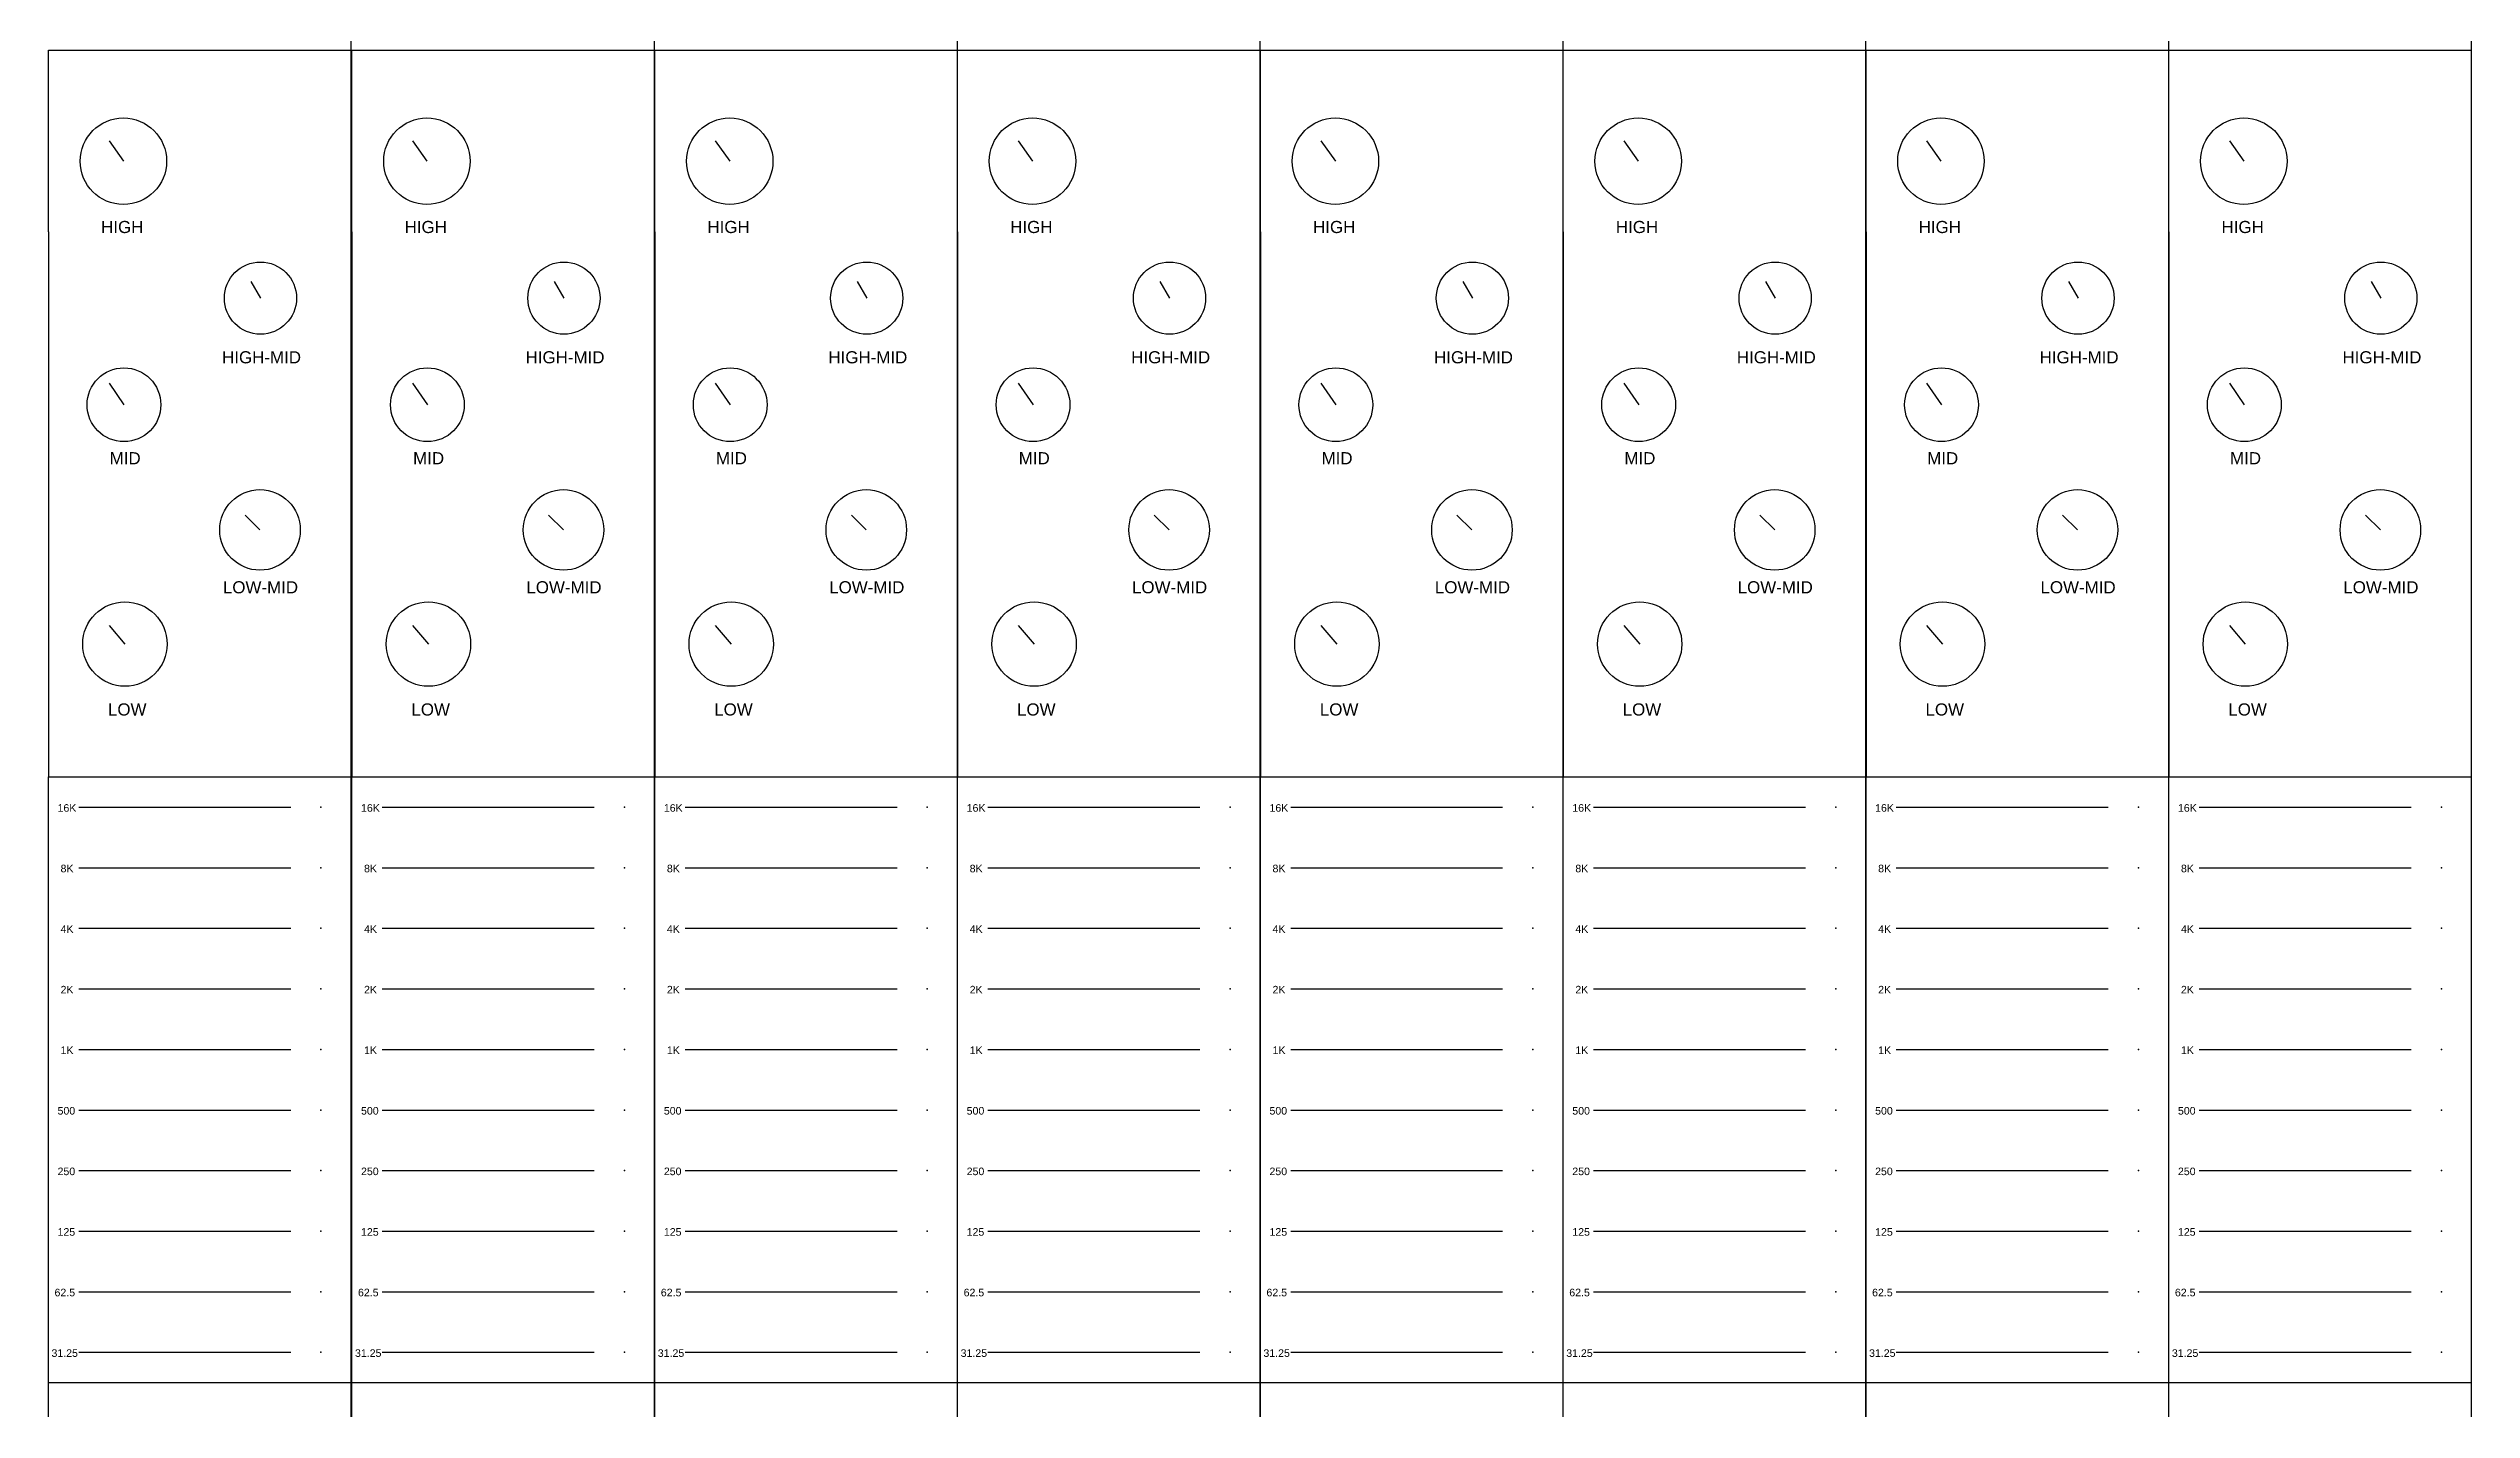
# Model space of a CAD drawing. Header units: inches. Extents: x -1200 to 6105, y -1104 to 2900.
# Drawn here: x -1200 to -400, y 290 to 739 of the extents above; entities that cross this region are included whole.
import ezdxf

# ---------------------------------------------------------------- set-up
doc = ezdxf.new("R2010")
doc.units = ezdxf.units.IN
doc.header["$MEASUREMENT"] = 0
doc.layers.get('0').update_dxf_attribs({"lineweight": 25, "true_color": 0xffffff})
doc.styles.add('textstyle188', font='')
doc.styles.add('textstyle189', font='')
doc.styles.add('textstyle190', font='')
doc.styles.add('textstyle191', font='')
doc.styles.add('textstyle192', font='')
doc.styles.add('textstyle193', font='')
doc.styles.add('textstyle194', font='')
doc.styles.add('textstyle195', font='')
doc.styles.add('textstyle204', font='')
doc.styles.add('textstyle205', font='')
doc.styles.add('textstyle206', font='')
doc.styles.add('textstyle207', font='')
doc.styles.add('textstyle208', font='')
doc.styles.add('textstyle209', font='')
doc.styles.add('textstyle210', font='')
doc.styles.add('textstyle211', font='')
doc.styles.add('textstyle636', font='')
doc.styles.add('textstyle637', font='')
doc.styles.add('textstyle638', font='')
doc.styles.add('textstyle639', font='')
doc.styles.add('textstyle640', font='')
doc.styles.add('textstyle641', font='')
doc.styles.add('textstyle642', font='')
doc.styles.add('textstyle643', font='')
doc.styles.add('textstyle652', font='')
doc.styles.add('textstyle653', font='')
doc.styles.add('textstyle654', font='')
doc.styles.add('textstyle655', font='')
doc.styles.add('textstyle656', font='')
doc.styles.add('textstyle657', font='')
doc.styles.add('textstyle658', font='')
doc.styles.add('textstyle659', font='')
doc.styles.add('textstyle668', font='')
doc.styles.add('textstyle669', font='')
doc.styles.add('textstyle670', font='')
doc.styles.add('textstyle671', font='')
doc.styles.add('textstyle672', font='')
doc.styles.add('textstyle673', font='')
doc.styles.add('textstyle674', font='')
doc.styles.add('textstyle675', font='')
doc.styles.add('textstyle684', font='')
doc.styles.add('textstyle685', font='')
doc.styles.add('textstyle686', font='')
doc.styles.add('textstyle687', font='')
doc.styles.add('textstyle688', font='')
doc.styles.add('textstyle689', font='')
doc.styles.add('textstyle690', font='')
doc.styles.add('textstyle691', font='')
doc.styles.add('textstyle700', font='')
doc.styles.add('textstyle701', font='')
doc.styles.add('textstyle702', font='')
doc.styles.add('textstyle703', font='')
doc.styles.add('textstyle704', font='')
doc.styles.add('textstyle705', font='')
doc.styles.add('textstyle706', font='')
doc.styles.add('textstyle707', font='')
doc.styles.add('textstyle780', font='')
doc.styles.add('textstyle781', font='')
doc.styles.add('textstyle782', font='')
doc.styles.add('textstyle783', font='')
doc.styles.add('textstyle784', font='')
doc.styles.add('textstyle785', font='')
doc.styles.add('textstyle786', font='')
doc.styles.add('textstyle787', font='')
doc.styles.add('textstyle796', font='')
doc.styles.add('textstyle797', font='')
doc.styles.add('textstyle798', font='')
doc.styles.add('textstyle799', font='')
doc.styles.add('textstyle800', font='')
doc.styles.add('textstyle801', font='')
doc.styles.add('textstyle802', font='')
doc.styles.add('textstyle803', font='')
doc.styles.add('textstyle812', font='')
doc.styles.add('textstyle813', font='')
doc.styles.add('textstyle814', font='')
doc.styles.add('textstyle815', font='')
doc.styles.add('textstyle816', font='')
doc.styles.add('textstyle817', font='')
doc.styles.add('textstyle818', font='')
doc.styles.add('textstyle819', font='')
doc.styles.add('textstyle828', font='')
doc.styles.add('textstyle829', font='')
doc.styles.add('textstyle830', font='')
doc.styles.add('textstyle831', font='')
doc.styles.add('textstyle832', font='')
doc.styles.add('textstyle833', font='')
doc.styles.add('textstyle834', font='')
doc.styles.add('textstyle835', font='')
doc.styles.add('textstyle844', font='')
doc.styles.add('textstyle845', font='')
doc.styles.add('textstyle846', font='')
doc.styles.add('textstyle847', font='')
doc.styles.add('textstyle848', font='')
doc.styles.add('textstyle849', font='')
doc.styles.add('textstyle850', font='')
doc.styles.add('textstyle851', font='')
doc.styles.add('textstyle860', font='')
doc.styles.add('textstyle861', font='')
doc.styles.add('textstyle862', font='')
doc.styles.add('textstyle863', font='')
doc.styles.add('textstyle864', font='')
doc.styles.add('textstyle865', font='')
doc.styles.add('textstyle866', font='')
doc.styles.add('textstyle867', font='')
doc.styles.add('textstyle876', font='')
doc.styles.add('textstyle877', font='')
doc.styles.add('textstyle878', font='')
doc.styles.add('textstyle879', font='')
doc.styles.add('textstyle880', font='')
doc.styles.add('textstyle881', font='')
doc.styles.add('textstyle882', font='')
doc.styles.add('textstyle883', font='')
doc.styles.add('textstyle892', font='')
doc.styles.add('textstyle893', font='')
doc.styles.add('textstyle894', font='')
doc.styles.add('textstyle895', font='')
doc.styles.add('textstyle896', font='')
doc.styles.add('textstyle897', font='')
doc.styles.add('textstyle898', font='')
doc.styles.add('textstyle899', font='')
doc.styles.get('textstyle188').set_extended_font_data('Liberation Sans')
doc.styles.get('textstyle189').set_extended_font_data('Liberation Sans')
doc.styles.get('textstyle190').set_extended_font_data('Liberation Sans')
doc.styles.get('textstyle191').set_extended_font_data('Liberation Sans')
doc.styles.get('textstyle192').set_extended_font_data('Liberation Sans')
doc.styles.get('textstyle193').set_extended_font_data('Liberation Sans')
doc.styles.get('textstyle194').set_extended_font_data('Liberation Sans')
doc.styles.get('textstyle195').set_extended_font_data('Liberation Sans')
doc.styles.get('textstyle204').set_extended_font_data('Liberation Sans')
doc.styles.get('textstyle205').set_extended_font_data('Liberation Sans')
doc.styles.get('textstyle206').set_extended_font_data('Liberation Sans')
doc.styles.get('textstyle207').set_extended_font_data('Liberation Sans')
doc.styles.get('textstyle208').set_extended_font_data('Liberation Sans')
doc.styles.get('textstyle209').set_extended_font_data('Liberation Sans')
doc.styles.get('textstyle210').set_extended_font_data('Liberation Sans')
doc.styles.get('textstyle211').set_extended_font_data('Liberation Sans')
doc.styles.get('textstyle636').set_extended_font_data('Liberation Sans')
doc.styles.get('textstyle637').set_extended_font_data('Liberation Sans')
doc.styles.get('textstyle638').set_extended_font_data('Liberation Sans')
doc.styles.get('textstyle639').set_extended_font_data('Liberation Sans')
doc.styles.get('textstyle640').set_extended_font_data('Liberation Sans')
doc.styles.get('textstyle641').set_extended_font_data('Liberation Sans')
doc.styles.get('textstyle642').set_extended_font_data('Liberation Sans')
doc.styles.get('textstyle643').set_extended_font_data('Liberation Sans')
doc.styles.get('textstyle652').set_extended_font_data('Liberation Sans')
doc.styles.get('textstyle653').set_extended_font_data('Liberation Sans')
doc.styles.get('textstyle654').set_extended_font_data('Liberation Sans')
doc.styles.get('textstyle655').set_extended_font_data('Liberation Sans')
doc.styles.get('textstyle656').set_extended_font_data('Liberation Sans')
doc.styles.get('textstyle657').set_extended_font_data('Liberation Sans')
doc.styles.get('textstyle658').set_extended_font_data('Liberation Sans')
doc.styles.get('textstyle659').set_extended_font_data('Liberation Sans')
doc.styles.get('textstyle668').set_extended_font_data('Liberation Sans')
doc.styles.get('textstyle669').set_extended_font_data('Liberation Sans')
doc.styles.get('textstyle670').set_extended_font_data('Liberation Sans')
doc.styles.get('textstyle671').set_extended_font_data('Liberation Sans')
doc.styles.get('textstyle672').set_extended_font_data('Liberation Sans')
doc.styles.get('textstyle673').set_extended_font_data('Liberation Sans')
doc.styles.get('textstyle674').set_extended_font_data('Liberation Sans')
doc.styles.get('textstyle675').set_extended_font_data('Liberation Sans')
doc.styles.get('textstyle684').set_extended_font_data('Liberation Sans')
doc.styles.get('textstyle685').set_extended_font_data('Liberation Sans')
doc.styles.get('textstyle686').set_extended_font_data('Liberation Sans')
doc.styles.get('textstyle687').set_extended_font_data('Liberation Sans')
doc.styles.get('textstyle688').set_extended_font_data('Liberation Sans')
doc.styles.get('textstyle689').set_extended_font_data('Liberation Sans')
doc.styles.get('textstyle690').set_extended_font_data('Liberation Sans')
doc.styles.get('textstyle691').set_extended_font_data('Liberation Sans')
doc.styles.get('textstyle700').set_extended_font_data('Liberation Sans')
doc.styles.get('textstyle701').set_extended_font_data('Liberation Sans')
doc.styles.get('textstyle702').set_extended_font_data('Liberation Sans')
doc.styles.get('textstyle703').set_extended_font_data('Liberation Sans')
doc.styles.get('textstyle704').set_extended_font_data('Liberation Sans')
doc.styles.get('textstyle705').set_extended_font_data('Liberation Sans')
doc.styles.get('textstyle706').set_extended_font_data('Liberation Sans')
doc.styles.get('textstyle707').set_extended_font_data('Liberation Sans')
doc.styles.get('textstyle780').set_extended_font_data('Liberation Sans')
doc.styles.get('textstyle781').set_extended_font_data('Liberation Sans')
doc.styles.get('textstyle782').set_extended_font_data('Liberation Sans')
doc.styles.get('textstyle783').set_extended_font_data('Liberation Sans')
doc.styles.get('textstyle784').set_extended_font_data('Liberation Sans')
doc.styles.get('textstyle785').set_extended_font_data('Liberation Sans')
doc.styles.get('textstyle786').set_extended_font_data('Liberation Sans')
doc.styles.get('textstyle787').set_extended_font_data('Liberation Sans')
doc.styles.get('textstyle796').set_extended_font_data('Liberation Sans')
doc.styles.get('textstyle797').set_extended_font_data('Liberation Sans')
doc.styles.get('textstyle798').set_extended_font_data('Liberation Sans')
doc.styles.get('textstyle799').set_extended_font_data('Liberation Sans')
doc.styles.get('textstyle800').set_extended_font_data('Liberation Sans')
doc.styles.get('textstyle801').set_extended_font_data('Liberation Sans')
doc.styles.get('textstyle802').set_extended_font_data('Liberation Sans')
doc.styles.get('textstyle803').set_extended_font_data('Liberation Sans')
doc.styles.get('textstyle812').set_extended_font_data('Liberation Sans')
doc.styles.get('textstyle813').set_extended_font_data('Liberation Sans')
doc.styles.get('textstyle814').set_extended_font_data('Liberation Sans')
doc.styles.get('textstyle815').set_extended_font_data('Liberation Sans')
doc.styles.get('textstyle816').set_extended_font_data('Liberation Sans')
doc.styles.get('textstyle817').set_extended_font_data('Liberation Sans')
doc.styles.get('textstyle818').set_extended_font_data('Liberation Sans')
doc.styles.get('textstyle819').set_extended_font_data('Liberation Sans')
doc.styles.get('textstyle828').set_extended_font_data('Liberation Sans')
doc.styles.get('textstyle829').set_extended_font_data('Liberation Sans')
doc.styles.get('textstyle830').set_extended_font_data('Liberation Sans')
doc.styles.get('textstyle831').set_extended_font_data('Liberation Sans')
doc.styles.get('textstyle832').set_extended_font_data('Liberation Sans')
doc.styles.get('textstyle833').set_extended_font_data('Liberation Sans')
doc.styles.get('textstyle834').set_extended_font_data('Liberation Sans')
doc.styles.get('textstyle835').set_extended_font_data('Liberation Sans')
doc.styles.get('textstyle844').set_extended_font_data('Liberation Sans')
doc.styles.get('textstyle845').set_extended_font_data('Liberation Sans')
doc.styles.get('textstyle846').set_extended_font_data('Liberation Sans')
doc.styles.get('textstyle847').set_extended_font_data('Liberation Sans')
doc.styles.get('textstyle848').set_extended_font_data('Liberation Sans')
doc.styles.get('textstyle849').set_extended_font_data('Liberation Sans')
doc.styles.get('textstyle850').set_extended_font_data('Liberation Sans')
doc.styles.get('textstyle851').set_extended_font_data('Liberation Sans')
doc.styles.get('textstyle860').set_extended_font_data('Liberation Sans')
doc.styles.get('textstyle861').set_extended_font_data('Liberation Sans')
doc.styles.get('textstyle862').set_extended_font_data('Liberation Sans')
doc.styles.get('textstyle863').set_extended_font_data('Liberation Sans')
doc.styles.get('textstyle864').set_extended_font_data('Liberation Sans')
doc.styles.get('textstyle865').set_extended_font_data('Liberation Sans')
doc.styles.get('textstyle866').set_extended_font_data('Liberation Sans')
doc.styles.get('textstyle867').set_extended_font_data('Liberation Sans')
doc.styles.get('textstyle876').set_extended_font_data('Liberation Sans')
doc.styles.get('textstyle877').set_extended_font_data('Liberation Sans')
doc.styles.get('textstyle878').set_extended_font_data('Liberation Sans')
doc.styles.get('textstyle879').set_extended_font_data('Liberation Sans')
doc.styles.get('textstyle880').set_extended_font_data('Liberation Sans')
doc.styles.get('textstyle881').set_extended_font_data('Liberation Sans')
doc.styles.get('textstyle882').set_extended_font_data('Liberation Sans')
doc.styles.get('textstyle883').set_extended_font_data('Liberation Sans')
doc.styles.get('textstyle892').set_extended_font_data('Liberation Sans')
doc.styles.get('textstyle893').set_extended_font_data('Liberation Sans')
doc.styles.get('textstyle894').set_extended_font_data('Liberation Sans')
doc.styles.get('textstyle895').set_extended_font_data('Liberation Sans')
doc.styles.get('textstyle896').set_extended_font_data('Liberation Sans')
doc.styles.get('textstyle897').set_extended_font_data('Liberation Sans')
doc.styles.get('textstyle898').set_extended_font_data('Liberation Sans')
doc.styles.get('textstyle899').set_extended_font_data('Liberation Sans')

# ---------------------------------------------------------------- blocks, each defined once
blk = doc.blocks.new('Channelstripmodel')
for p, q in [((100, -1400), (100, 1200)), ((200.22, -1400), (200.22, 1200)), ((300.22, -1400), (300.22, 1200)), ((400.22, -1400), (400.22, 1200)), ((500.22, -1400), (500.22, 1200)), ((600.22, -1400), (600.22, 1200)), ((700.22, -1400), (700.22, 1200)), ((800.22, -1400), (800.22, 1200)), ((0.04, 438.97), (50.04, 438.97)), ((0.04, 378.97), (0.04, 438.97)), ((50.04, 438.97), (100, 438.97)), ((100.26, 438.97), (150.26, 438.97)), ((100.26, 378.97), (100.26, 438.97)), ((150.26, 438.97), (200.22, 438.97)), ((200.26, 438.97), (250.26, 438.97)), ((200.26, 378.97), (200.26, 438.97)), ((250.26, 438.97), (300.22, 438.97)), ((300.26, 438.97), (350.26, 438.97)), ((300.26, 378.97), (300.26, 438.97)), ((350.26, 438.97), (400.22, 438.97)), ((400.26, 438.97), (450.26, 438.97)), ((400.26, 378.97), (400.26, 438.97)), ((450.26, 438.97), (500.22, 438.97)), ((500.26, 438.97), (550.26, 438.97)), ((500.26, 378.97), (500.26, 438.97)), ((550.26, 438.97), (600.22, 438.97)), ((600.26, 438.97), (650.26, 438.97)), ((600.26, 378.97), (600.26, 438.97)), ((650.26, 438.97), (700.22, 438.97)), ((700.26, 438.97), (750.26, 438.97)), ((700.26, 378.97), (700.26, 438.97)), ((750.26, 438.97), (800.22, 438.97)), ((20.04, 408.97), (24.79, 402.26)), ((120.26, 408.97), (125.01, 402.26)), ((220.26, 408.97), (225.01, 402.26)), ((320.26, 408.97), (325.01, 402.26)), ((420.26, 408.97), (425.01, 402.26)), ((520.26, 408.97), (525.01, 402.26)), ((620.26, 408.97), (625.01, 402.26)), ((720.26, 408.97), (725.01, 402.26)), ((0.04, 378.97), (0.04, 198.97)), ((100.26, 378.97), (100.26, 198.97)), ((200.26, 378.97), (200.26, 198.97)), ((300.26, 378.97), (300.26, 198.97)), ((400.26, 378.97), (400.26, 198.97)), ((500.26, 378.97), (500.26, 198.97)), ((600.26, 378.97), (600.26, 198.97)), ((700.26, 378.97), (700.26, 198.97)), ((66.87, 362.59), (70.04, 357.05)), ((167.08, 362.59), (170.26, 357.05)), ((267.08, 362.59), (270.26, 357.05)), ((367.08, 362.59), (370.26, 357.05)), ((467.08, 362.59), (470.26, 357.05)), ((567.08, 362.59), (570.26, 357.05)), ((667.08, 362.59), (670.26, 357.05)), ((767.08, 362.59), (770.26, 357.05)), ((20.04, 328.97), (24.97, 321.84)), ((120.26, 328.97), (125.18, 321.84)), ((220.26, 328.97), (225.18, 321.84)), ((320.26, 328.97), (325.18, 321.84)), ((420.26, 328.97), (425.18, 321.84)), ((520.26, 328.97), (525.18, 321.84)), ((620.26, 328.97), (625.18, 321.84)), ((720.26, 328.97), (725.18, 321.84)), ((64.96, 285.43), (69.89, 280.52)), ((165.18, 285.43), (170.11, 280.52)), ((265.18, 285.43), (270.11, 280.52)), ((365.18, 285.43), (370.11, 280.52)), ((465.18, 285.43), (470.11, 280.52)), ((565.18, 285.43), (570.11, 280.52)), ((665.18, 285.43), (670.11, 280.52)), ((765.18, 285.43), (770.11, 280.52)), ((20.04, 248.97), (25.29, 242.83)), ((120.26, 248.97), (125.51, 242.83)), ((220.26, 248.97), (225.51, 242.83)), ((320.26, 248.97), (325.51, 242.83)), ((420.26, 248.97), (425.51, 242.83)), ((520.26, 248.97), (525.51, 242.83)), ((620.26, 248.97), (625.51, 242.83)), ((720.26, 248.97), (725.51, 242.83)), ((0.04, -1.03), (0.04, 198.97)), ((0.04, 198.97), (50.04, 198.97)), ((50.04, 198.97), (100, 198.97)), ((100.26, -1.03), (100.26, 198.97)), ((100.26, 198.97), (150.26, 198.97)), ((150.26, 198.97), (200.22, 198.97)), ((200.26, -1.03), (200.26, 198.97)), ((200.26, 198.97), (250.26, 198.97)), ((250.26, 198.97), (300.22, 198.97)), ((300.26, -1.03), (300.26, 198.97)), ((300.26, 198.97), (350.26, 198.97)), ((350.26, 198.97), (400.22, 198.97)), ((400.26, -1.03), (400.26, 198.97)), ((400.26, 198.97), (450.26, 198.97)), ((450.26, 198.97), (500.22, 198.97)), ((500.26, -1.03), (500.26, 198.97)), ((500.26, 198.97), (550.26, 198.97)), ((550.26, 198.97), (600.22, 198.97)), ((600.26, -1.03), (600.26, 198.97)), ((600.26, 198.97), (650.26, 198.97)), ((650.26, 198.97), (700.22, 198.97)), ((700.26, -1.03), (700.26, 198.97)), ((700.26, 198.97), (750.26, 198.97)), ((750.26, 198.97), (800.22, 198.97)), ((10.04, 188.97), (40.04, 188.97)), ((40.04, 188.97), (80.04, 188.97)), ((110.26, 188.97), (140.26, 188.97)), ((140.26, 188.97), (180.26, 188.97)), ((210.26, 188.97), (240.26, 188.97)), ((240.26, 188.97), (280.26, 188.97)), ((310.26, 188.97), (340.26, 188.97)), ((340.26, 188.97), (380.26, 188.97)), ((410.26, 188.97), (440.26, 188.97)), ((440.26, 188.97), (480.26, 188.97)), ((510.26, 188.97), (540.26, 188.97)), ((540.26, 188.97), (580.26, 188.97)), ((610.26, 188.97), (640.26, 188.97)), ((640.26, 188.97), (680.26, 188.97)), ((710.26, 188.97), (740.26, 188.97)), ((740.26, 188.97), (780.26, 188.97)), ((10.04, 168.97), (40.04, 168.97)), ((40.04, 168.97), (80.04, 168.97)), ((110.26, 168.97), (140.26, 168.97)), ((140.26, 168.97), (180.26, 168.97)), ((210.26, 168.97), (240.26, 168.97)), ((240.26, 168.97), (280.26, 168.97)), ((310.26, 168.97), (340.26, 168.97)), ((340.26, 168.97), (380.26, 168.97)), ((410.26, 168.97), (440.26, 168.97)), ((440.26, 168.97), (480.26, 168.97)), ((510.26, 168.97), (540.26, 168.97)), ((540.26, 168.97), (580.26, 168.97)), ((610.26, 168.97), (640.26, 168.97)), ((640.26, 168.97), (680.26, 168.97)), ((710.26, 168.97), (740.26, 168.97)), ((740.26, 168.97), (780.26, 168.97)), ((10.04, 148.97), (40.04, 148.97)), ((40.04, 148.97), (80.04, 148.97)), ((110.26, 148.97), (140.26, 148.97)), ((140.26, 148.97), (180.26, 148.97)), ((210.26, 148.97), (240.26, 148.97)), ((240.26, 148.97), (280.26, 148.97)), ((310.26, 148.97), (340.26, 148.97)), ((340.26, 148.97), (380.26, 148.97)), ((410.26, 148.97), (440.26, 148.97)), ((440.26, 148.97), (480.26, 148.97)), ((510.26, 148.97), (540.26, 148.97)), ((540.26, 148.97), (580.26, 148.97)), ((610.26, 148.97), (640.26, 148.97)), ((640.26, 148.97), (680.26, 148.97)), ((710.26, 148.97), (740.26, 148.97)), ((740.26, 148.97), (780.26, 148.97)), ((10.04, 128.97), (40.04, 128.97)), ((40.04, 128.97), (80.04, 128.97)), ((110.26, 128.97), (140.26, 128.97)), ((140.26, 128.97), (180.26, 128.97)), ((210.26, 128.97), (240.26, 128.97)), ((240.26, 128.97), (280.26, 128.97)), ((310.26, 128.97), (340.26, 128.97)), ((340.26, 128.97), (380.26, 128.97)), ((410.26, 128.97), (440.26, 128.97)), ((440.26, 128.97), (480.26, 128.97)), ((510.26, 128.97), (540.26, 128.97)), ((540.26, 128.97), (580.26, 128.97)), ((610.26, 128.97), (640.26, 128.97)), ((640.26, 128.97), (680.26, 128.97)), ((710.26, 128.97), (740.26, 128.97)), ((740.26, 128.97), (780.26, 128.97)), ((10.04, 108.97), (40.04, 108.97)), ((40.04, 108.97), (80.04, 108.97)), ((110.26, 108.97), (140.26, 108.97)), ((140.26, 108.97), (180.26, 108.97)), ((210.26, 108.97), (240.26, 108.97)), ((240.26, 108.97), (280.26, 108.97)), ((310.26, 108.97), (340.26, 108.97)), ((340.26, 108.97), (380.26, 108.97)), ((410.26, 108.97), (440.26, 108.97)), ((440.26, 108.97), (480.26, 108.97)), ((510.26, 108.97), (540.26, 108.97)), ((540.26, 108.97), (580.26, 108.97)), ((610.26, 108.97), (640.26, 108.97)), ((640.26, 108.97), (680.26, 108.97)), ((710.26, 108.97), (740.26, 108.97)), ((740.26, 108.97), (780.26, 108.97)), ((10.04, 88.97), (40.04, 88.97)), ((40.04, 88.97), (80.04, 88.97)), ((110.26, 88.97), (140.26, 88.97)), ((140.26, 88.97), (180.26, 88.97)), ((210.26, 88.97), (240.26, 88.97)), ((240.26, 88.97), (280.26, 88.97)), ((310.26, 88.97), (340.26, 88.97)), ((340.26, 88.97), (380.26, 88.97)), ((410.26, 88.97), (440.26, 88.97)), ((440.26, 88.97), (480.26, 88.97)), ((510.26, 88.97), (540.26, 88.97)), ((540.26, 88.97), (580.26, 88.97)), ((610.26, 88.97), (640.26, 88.97)), ((640.26, 88.97), (680.26, 88.97)), ((710.26, 88.97), (740.26, 88.97)), ((740.26, 88.97), (780.26, 88.97)), ((10.04, 68.97), (40.04, 68.97)), ((40.04, 68.97), (80.04, 68.97)), ((110.26, 68.97), (140.26, 68.97)), ((140.26, 68.97), (180.26, 68.97)), ((210.26, 68.97), (240.26, 68.97)), ((240.26, 68.97), (280.26, 68.97)), ((310.26, 68.97), (340.26, 68.97)), ((340.26, 68.97), (380.26, 68.97)), ((410.26, 68.97), (440.26, 68.97)), ((440.26, 68.97), (480.26, 68.97)), ((510.26, 68.97), (540.26, 68.97)), ((540.26, 68.97), (580.26, 68.97)), ((610.26, 68.97), (640.26, 68.97)), ((640.26, 68.97), (680.26, 68.97)), ((710.26, 68.97), (740.26, 68.97)), ((740.26, 68.97), (780.26, 68.97)), ((10.04, 48.97), (40.04, 48.97)), ((40.04, 48.97), (80.04, 48.97)), ((110.26, 48.97), (140.26, 48.97)), ((140.26, 48.97), (180.26, 48.97)), ((210.26, 48.97), (240.26, 48.97)), ((240.26, 48.97), (280.26, 48.97)), ((310.26, 48.97), (340.26, 48.97)), ((340.26, 48.97), (380.26, 48.97)), ((410.26, 48.97), (440.26, 48.97)), ((440.26, 48.97), (480.26, 48.97)), ((510.26, 48.97), (540.26, 48.97)), ((540.26, 48.97), (580.26, 48.97)), ((610.26, 48.97), (640.26, 48.97)), ((640.26, 48.97), (680.26, 48.97)), ((710.26, 48.97), (740.26, 48.97)), ((740.26, 48.97), (780.26, 48.97)), ((10.04, 28.97), (40.04, 28.97)), ((40.04, 28.97), (80.04, 28.97)), ((110.26, 28.97), (140.26, 28.97)), ((140.26, 28.97), (180.26, 28.97)), ((210.26, 28.97), (240.26, 28.97)), ((240.26, 28.97), (280.26, 28.97)), ((310.26, 28.97), (340.26, 28.97)), ((340.26, 28.97), (380.26, 28.97)), ((410.26, 28.97), (440.26, 28.97)), ((440.26, 28.97), (480.26, 28.97)), ((510.26, 28.97), (540.26, 28.97)), ((540.26, 28.97), (580.26, 28.97)), ((610.26, 28.97), (640.26, 28.97)), ((640.26, 28.97), (680.26, 28.97)), ((710.26, 28.97), (740.26, 28.97)), ((740.26, 28.97), (780.26, 28.97)), ((10.04, 8.97), (40.04, 8.97)), ((40.04, 8.97), (80.04, 8.97)), ((110.26, 8.97), (140.26, 8.97)), ((140.26, 8.97), (180.26, 8.97)), ((210.26, 8.97), (240.26, 8.97)), ((240.26, 8.97), (280.26, 8.97)), ((310.26, 8.97), (340.26, 8.97)), ((340.26, 8.97), (380.26, 8.97)), ((410.26, 8.97), (440.26, 8.97)), ((440.26, 8.97), (480.26, 8.97)), ((510.26, 8.97), (540.26, 8.97)), ((540.26, 8.97), (580.26, 8.97)), ((610.26, 8.97), (640.26, 8.97)), ((640.26, 8.97), (680.26, 8.97)), ((710.26, 8.97), (740.26, 8.97)), ((740.26, 8.97), (780.26, 8.97)), ((0.04, -81.03), (0.04, -1.03)), ((0.04, -1.03), (50.04, -1.03)), ((0.04, -1.03), (50.04, -1.03)), ((50.04, -1.03), (50.04, -1.03)), ((50.04, -1.03), (100, -1.03)), ((100.26, -81.03), (100.26, -1.03)), ((100.26, -1.03), (150.26, -1.03)), ((100.26, -1.03), (150.26, -1.03)), ((150.26, -1.03), (150.26, -1.03)), ((150.26, -1.03), (200.22, -1.03)), ((200.26, -81.03), (200.26, -1.03)), ((200.26, -1.03), (250.26, -1.03)), ((200.26, -1.03), (250.26, -1.03)), ((250.26, -1.03), (250.26, -1.03)), ((250.26, -1.03), (300.22, -1.03)), ((300.26, -81.03), (300.26, -1.03)), ((300.26, -1.03), (350.26, -1.03)), ((300.26, -1.03), (350.26, -1.03)), ((350.26, -1.03), (350.26, -1.03)), ((350.26, -1.03), (400.22, -1.03)), ((400.26, -81.03), (400.26, -1.03)), ((400.26, -1.03), (450.26, -1.03)), ((400.26, -1.03), (450.26, -1.03)), ((450.26, -1.03), (450.26, -1.03)), ((450.26, -1.03), (500.22, -1.03)), ((500.26, -81.03), (500.26, -1.03)), ((500.26, -1.03), (550.26, -1.03)), ((500.26, -1.03), (550.26, -1.03)), ((550.26, -1.03), (550.26, -1.03)), ((550.26, -1.03), (600.22, -1.03)), ((600.26, -81.03), (600.26, -1.03)), ((600.26, -1.03), (650.26, -1.03)), ((600.26, -1.03), (650.26, -1.03)), ((650.26, -1.03), (650.26, -1.03)), ((650.26, -1.03), (700.22, -1.03)), ((700.26, -81.03), (700.26, -1.03)), ((700.26, -1.03), (750.26, -1.03)), ((700.26, -1.03), (750.26, -1.03)), ((750.26, -1.03), (750.26, -1.03)), ((750.26, -1.03), (800.22, -1.03))]:
    blk.add_line(p, q)
for centre, radius in [((24.79, 402.26), 14.27), ((125.01, 402.26), 14.27), ((225.01, 402.26), 14.27), ((325.01, 402.26), 14.27), ((425.01, 402.26), 14.27), ((525.01, 402.26), 14.27), ((625.01, 402.26), 14.27), ((725.01, 402.26), 14.27), ((70.04, 357.05), 11.92), ((170.26, 357.05), 11.92), ((270.26, 357.05), 11.92), ((370.26, 357.05), 11.92), ((470.26, 357.05), 11.92), ((570.26, 357.05), 11.92), ((670.26, 357.05), 11.92), ((770.26, 357.05), 11.92), ((24.97, 321.84), 12.18), ((125.18, 321.84), 12.18), ((225.18, 321.84), 12.18), ((325.18, 321.84), 12.18), ((425.18, 321.84), 12.18), ((525.18, 321.84), 12.18), ((625.18, 321.84), 12.18), ((725.18, 321.84), 12.18), ((69.89, 280.52), 13.29), ((170.11, 280.52), 13.29), ((270.11, 280.52), 13.29), ((370.11, 280.52), 13.29), ((470.11, 280.52), 13.29), ((570.11, 280.52), 13.29), ((670.11, 280.52), 13.29), ((770.11, 280.52), 13.29), ((25.29, 242.83), 13.93), ((125.51, 242.83), 13.93), ((225.51, 242.83), 13.93), ((325.51, 242.83), 13.93), ((425.51, 242.83), 13.93), ((525.51, 242.83), 13.93), ((625.51, 242.83), 13.93), ((725.51, 242.83), 13.93)]:
    blk.add_circle(centre, radius)
for p in [(90.04, 188.97), (190.26, 188.97), (290.26, 188.97), (390.26, 188.97), (490.26, 188.97), (590.26, 188.97), (690.26, 188.97), (790.26, 188.97), (90.04, 168.97), (190.26, 168.97), (290.26, 168.97), (390.26, 168.97), (490.26, 168.97), (590.26, 168.97), (690.26, 168.97), (790.26, 168.97), (90.04, 148.97), (190.26, 148.97), (290.26, 148.97), (390.26, 148.97), (490.26, 148.97), (590.26, 148.97), (690.26, 148.97), (790.26, 148.97), (90.04, 128.97), (190.26, 128.97), (290.26, 128.97), (390.26, 128.97), (490.26, 128.97), (590.26, 128.97), (690.26, 128.97), (790.26, 128.97), (90.04, 108.97), (190.26, 108.97), (290.26, 108.97), (390.26, 108.97), (490.26, 108.97), (590.26, 108.97), (690.26, 108.97), (790.26, 108.97), (90.04, 88.97), (190.26, 88.97), (290.26, 88.97), (390.26, 88.97), (490.26, 88.97), (590.26, 88.97), (690.26, 88.97), (790.26, 88.97), (90.04, 68.97), (190.26, 68.97), (290.26, 68.97), (390.26, 68.97), (490.26, 68.97), (590.26, 68.97), (690.26, 68.97), (790.26, 68.97), (90.04, 48.97), (190.26, 48.97), (290.26, 48.97), (390.26, 48.97), (490.26, 48.97), (590.26, 48.97), (690.26, 48.97), (790.26, 48.97), (90.04, 28.97), (190.26, 28.97), (290.26, 28.97), (390.26, 28.97), (490.26, 28.97), (590.26, 28.97), (690.26, 28.97), (790.26, 28.97), (90.04, 8.97), (190.26, 8.97), (290.26, 8.97), (390.26, 8.97), (490.26, 8.97), (590.26, 8.97), (690.26, 8.97), (790.26, 8.97)]:
    blk.add_point(p)
at = {"char_height": 1}
for s, insert, attachment_point, style in [('\\C7;\\H4;HIGH', (24.41, 380.51), 5, 'textstyle668'), ('\\C7;\\H4;HIGH', (124.63, 380.51), 5, 'textstyle669'), ('\\C7;\\H4;HIGH', (224.63, 380.51), 5, 'textstyle670'), ('\\C7;\\H4;HIGH', (324.63, 380.51), 5, 'textstyle671'), ('\\C7;\\H4;HIGH', (424.63, 380.51), 5, 'textstyle672'), ('\\C7;\\H4;HIGH', (524.63, 380.51), 5, 'textstyle673'), ('\\C7;\\H4;HIGH', (624.63, 380.51), 5, 'textstyle674'), ('\\C7;\\H4;HIGH', (724.63, 380.51), 5, 'textstyle675'), ('\\C7;\\H4;HIGH-MID', (70.41, 337.49), 5, 'textstyle652'), ('\\C7;\\H4;HIGH-MID', (170.63, 337.49), 5, 'textstyle653'), ('\\C7;\\H4;HIGH-MID', (270.63, 337.49), 5, 'textstyle654'), ('\\C7;\\H4;HIGH-MID', (370.63, 337.49), 5, 'textstyle655'), ('\\C7;\\H4;HIGH-MID', (470.63, 337.49), 5, 'textstyle656'), ('\\C7;\\H4;HIGH-MID', (570.63, 337.49), 5, 'textstyle657'), ('\\C7;\\H4;HIGH-MID', (670.63, 337.49), 5, 'textstyle658'), ('\\C7;\\H4;HIGH-MID', (770.63, 337.49), 5, 'textstyle659'), ('\\C7;\\H4;MID', (25.37, 304.19), 5, 'textstyle700'), ('\\C7;\\H4;MID', (125.58, 304.19), 5, 'textstyle701'), ('\\C7;\\H4;MID', (225.58, 304.19), 5, 'textstyle702'), ('\\C7;\\H4;MID', (325.58, 304.19), 5, 'textstyle703'), ('\\C7;\\H4;MID', (425.58, 304.19), 5, 'textstyle704'), ('\\C7;\\H4;MID', (525.58, 304.19), 5, 'textstyle705'), ('\\C7;\\H4;MID', (625.58, 304.19), 5, 'textstyle706'), ('\\C7;\\H4;MID', (725.58, 304.19), 5, 'textstyle707'), ('\\C7;\\H4;LOW-MID', (70.06, 261.55), 5, 'textstyle684'), ('\\C7;\\H4;LOW-MID', (170.28, 261.55), 5, 'textstyle685'), ('\\C7;\\H4;LOW-MID', (270.28, 261.55), 5, 'textstyle686'), ('\\C7;\\H4;LOW-MID', (370.28, 261.55), 5, 'textstyle687'), ('\\C7;\\H4;LOW-MID', (470.28, 261.55), 5, 'textstyle688'), ('\\C7;\\H4;LOW-MID', (570.28, 261.55), 5, 'textstyle689'), ('\\C7;\\H4;LOW-MID', (670.28, 261.55), 5, 'textstyle690'), ('\\C7;\\H4;LOW-MID', (770.28, 261.55), 5, 'textstyle691'), ('\\C7;\\H4;LOW', (26.05, 221.21), 5, 'textstyle636'), ('\\C7;\\H4;LOW', (126.26, 221.21), 5, 'textstyle637'), ('\\C7;\\H4;LOW', (226.26, 221.21), 5, 'textstyle638'), ('\\C7;\\H4;LOW', (326.26, 221.21), 5, 'textstyle639'), ('\\C7;\\H4;LOW', (426.26, 221.21), 5, 'textstyle640'), ('\\C7;\\H4;LOW', (526.26, 221.21), 5, 'textstyle641'), ('\\C7;\\H4;LOW', (626.26, 221.21), 5, 'textstyle642'), ('\\C7;\\H4;LOW', (726.26, 221.21), 5, 'textstyle643'), ('\\C7;\\H2.5;16K', (3.04, 189.97), 1, 'textstyle860'), ('\\C7;\\H2.5;16K', (103.26, 189.97), 1, 'textstyle861'), ('\\C7;\\H2.5;16K', (203.26, 189.97), 1, 'textstyle862'), ('\\C7;\\H2.5;16K', (303.26, 189.97), 1, 'textstyle863'), ('\\C7;\\H2.5;16K', (403.26, 189.97), 1, 'textstyle864'), ('\\C7;\\H2.5;16K', (503.26, 189.97), 1, 'textstyle865'), ('\\C7;\\H2.5;16K', (603.26, 189.97), 1, 'textstyle866'), ('\\C7;\\H2.5;16K', (703.26, 189.97), 1, 'textstyle867'), ('\\C7;\\H2.5;8K', (4.04, 169.97), 1, 'textstyle844'), ('\\C7;\\H2.5;8K', (104.26, 169.97), 1, 'textstyle845'), ('\\C7;\\H2.5;8K', (204.26, 169.97), 1, 'textstyle846'), ('\\C7;\\H2.5;8K', (304.26, 169.97), 1, 'textstyle847'), ('\\C7;\\H2.5;8K', (404.26, 169.97), 1, 'textstyle848'), ('\\C7;\\H2.5;8K', (504.26, 169.97), 1, 'textstyle849'), ('\\C7;\\H2.5;8K', (604.26, 169.97), 1, 'textstyle850'), ('\\C7;\\H2.5;8K', (704.26, 169.97), 1, 'textstyle851'), ('\\C7;\\H2.5;4K', (4.04, 149.97), 1, 'textstyle892'), ('\\C7;\\H2.5;4K', (104.26, 149.97), 1, 'textstyle893'), ('\\C7;\\H2.5;4K', (204.26, 149.97), 1, 'textstyle894'), ('\\C7;\\H2.5;4K', (304.26, 149.97), 1, 'textstyle895'), ('\\C7;\\H2.5;4K', (404.26, 149.97), 1, 'textstyle896'), ('\\C7;\\H2.5;4K', (504.26, 149.97), 1, 'textstyle897'), ('\\C7;\\H2.5;4K', (604.26, 149.97), 1, 'textstyle898'), ('\\C7;\\H2.5;4K', (704.26, 149.97), 1, 'textstyle899'), ('\\C7;\\H2.5;2K', (4.04, 129.97), 1, 'textstyle876'), ('\\C7;\\H2.5;2K', (104.26, 129.97), 1, 'textstyle877'), ('\\C7;\\H2.5;2K', (204.26, 129.97), 1, 'textstyle878'), ('\\C7;\\H2.5;2K', (304.26, 129.97), 1, 'textstyle879'), ('\\C7;\\H2.5;2K', (404.26, 129.97), 1, 'textstyle880'), ('\\C7;\\H2.5;2K', (504.26, 129.97), 1, 'textstyle881'), ('\\C7;\\H2.5;2K', (604.26, 129.97), 1, 'textstyle882'), ('\\C7;\\H2.5;2K', (704.26, 129.97), 1, 'textstyle883'), ('\\C7;\\H2.5;1K', (4.04, 109.97), 1, 'textstyle796'), ('\\C7;\\H2.5;1K', (104.26, 109.97), 1, 'textstyle797'), ('\\C7;\\H2.5;1K', (204.26, 109.97), 1, 'textstyle798'), ('\\C7;\\H2.5;1K', (304.26, 109.97), 1, 'textstyle799'), ('\\C7;\\H2.5;1K', (404.26, 109.97), 1, 'textstyle800'), ('\\C7;\\H2.5;1K', (504.26, 109.97), 1, 'textstyle801'), ('\\C7;\\H2.5;1K', (604.26, 109.97), 1, 'textstyle802'), ('\\C7;\\H2.5;1K', (704.26, 109.97), 1, 'textstyle803'), ('\\C7;\\H2.5;500', (3.04, 89.97), 1, 'textstyle780'), ('\\C7;\\H2.5;500', (103.26, 89.97), 1, 'textstyle781'), ('\\C7;\\H2.5;500', (203.26, 89.97), 1, 'textstyle782'), ('\\C7;\\H2.5;500', (303.26, 89.97), 1, 'textstyle783'), ('\\C7;\\H2.5;500', (403.26, 89.97), 1, 'textstyle784'), ('\\C7;\\H2.5;500', (503.26, 89.97), 1, 'textstyle785'), ('\\C7;\\H2.5;500', (603.26, 89.97), 1, 'textstyle786'), ('\\C7;\\H2.5;500', (703.26, 89.97), 1, 'textstyle787'), ('\\C7;\\H2.5;250', (3.04, 69.97), 1, 'textstyle828'), ('\\C7;\\H2.5;250', (103.26, 69.97), 1, 'textstyle829'), ('\\C7;\\H2.5;250', (203.26, 69.97), 1, 'textstyle830'), ('\\C7;\\H2.5;250', (303.26, 69.97), 1, 'textstyle831'), ('\\C7;\\H2.5;250', (403.26, 69.97), 1, 'textstyle832'), ('\\C7;\\H2.5;250', (503.26, 69.97), 1, 'textstyle833'), ('\\C7;\\H2.5;250', (603.26, 69.97), 1, 'textstyle834'), ('\\C7;\\H2.5;250', (703.26, 69.97), 1, 'textstyle835'), ('\\C7;\\H2.5;125', (3.04, 49.97), 1, 'textstyle812'), ('\\C7;\\H2.5;125', (103.26, 49.97), 1, 'textstyle813'), ('\\C7;\\H2.5;125', (203.26, 49.97), 1, 'textstyle814'), ('\\C7;\\H2.5;125', (303.26, 49.97), 1, 'textstyle815'), ('\\C7;\\H2.5;125', (403.26, 49.97), 1, 'textstyle816'), ('\\C7;\\H2.5;125', (503.26, 49.97), 1, 'textstyle817'), ('\\C7;\\H2.5;125', (603.26, 49.97), 1, 'textstyle818'), ('\\C7;\\H2.5;125', (703.26, 49.97), 1, 'textstyle819'), ('\\C7;\\H2.5;62.5', (2.04, 29.97), 1, 'textstyle204'), ('\\C7;\\H2.5;62.5', (102.26, 29.97), 1, 'textstyle205'), ('\\C7;\\H2.5;62.5', (202.26, 29.97), 1, 'textstyle206'), ('\\C7;\\H2.5;62.5', (302.26, 29.97), 1, 'textstyle207'), ('\\C7;\\H2.5;62.5', (402.26, 29.97), 1, 'textstyle208'), ('\\C7;\\H2.5;62.5', (502.26, 29.97), 1, 'textstyle209'), ('\\C7;\\H2.5;62.5', (602.26, 29.97), 1, 'textstyle210'), ('\\C7;\\H2.5;62.5', (702.26, 29.97), 1, 'textstyle211'), ('\\C7;\\H2.5;31.25', (1.04, 9.97), 1, 'textstyle188'), ('\\C7;\\H2.5;31.25', (101.26, 9.97), 1, 'textstyle189'), ('\\C7;\\H2.5;31.25', (201.26, 9.97), 1, 'textstyle190'), ('\\C7;\\H2.5;31.25', (301.26, 9.97), 1, 'textstyle191'), ('\\C7;\\H2.5;31.25', (401.26, 9.97), 1, 'textstyle192'), ('\\C7;\\H2.5;31.25', (501.26, 9.97), 1, 'textstyle193'), ('\\C7;\\H2.5;31.25', (601.26, 9.97), 1, 'textstyle194'), ('\\C7;\\H2.5;31.25', (701.26, 9.97), 1, 'textstyle195')]:
    blk.add_mtext(s, dxfattribs=dict(at, insert=insert, attachment_point=attachment_point, style=style))

msp = doc.modelspace()

# ---------------------------------------------------------------- block references
msp.add_blockref('Channelstripmodel', (-1200, 300))

doc.saveas('drawing.dxf')
